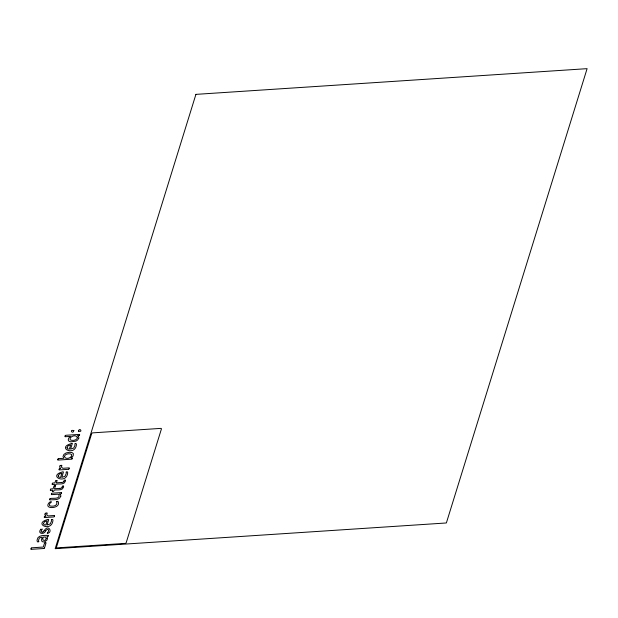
<?xml version="1.0" encoding="UTF-8"?>
<svg xmlns="http://www.w3.org/2000/svg" width="618" height="618" viewBox="0 0 618 618"><rect width="100%" height="100%" fill="white"/><g stroke="black" fill="none" stroke-linecap="round" stroke-linejoin="round"><path stroke-width="0.93" d="M51.348 519.777L51.448 520.503A7.346 4.921 -28.5 0 1 51.472 521.167L50.236 523.909L47.045 525.014L48.629 519.9A0.788 0.533 -28.5 0 0 48.575 519.522A0.873 0.587 -28.5 0 0 48.05 519.414C32.453 523.446 51.51 532.693 52.909 520.719A6.412 4.303 -28.5 0 0 52.847 519.808A1.058 0.711 -28.5 0 0 52.793 519.614M38.841 541.538L38.648 540.858A7.092 4.759 -28.5 0 1 38.548 540.078L39.513 537.861L42.178 537.181L41.553 539.607L41.792 541.19L42.959 541.932L44.952 541.716L47.115 539.869L47.571 538.069L46.875 536.679L47.81 536.625M74.848 443.909L74.956 444.636A7.346 4.921 -28.5 0 1 74.971 445.3L73.735 448.042L70.545 449.147L72.128 444.033A0.788 0.533 -28.5 0 0 72.074 443.654M66.095 472.16L66.203 472.886A7.346 4.921 -28.5 0 1 66.226 473.55L64.983 476.293L61.792 477.397L63.376 472.283A0.788 0.533 -28.5 0 0 63.33 471.905A0.873 0.587 -28.5 0 0 62.804 471.797C47.169 475.891 66.311 485.022 67.663 473.094A6.412 4.303 -28.5 0 0 67.601 472.183A1.058 0.711 -28.5 0 0 67.547 471.998M51.302 494.338L51.611 493.442M44.202 517.251L44.442 516.524M58.949 469.634L59.197 468.907M49.687 499.522L49.842 499.02M45.044 514.161C44.071 515.033 47.756 516.857 44.813 516.262M61.576 493.164L61.53 493.303A0.973 0.649 -28.5 0 1 61.398 493.62M79.583 435.018L79.614 434.925A1.012 0.68 -28.5 0 0 79.652 434.717M52.321 491.325L52.646 490.259L50.444 490.406M53.712 486.822L53.094 488.823L50.892 488.962M54.152 485.4L54.484 484.334L52.275 484.481M55.543 480.904L54.925 482.897L52.723 483.044M55.133 486.729L54.508 488.73L59.815 488.375M55.566 485.315L55.898 484.242C58.308 483.454 64.187 485.2 65.323 481.391A4.226 2.835 -28.5 0 0 65.415 480.989L65.423 480.248M56.964 480.812L56.346 482.805L61.653 482.457M44.535 543.037L43.291 547.046L31.572 547.818M44.511 547.919L46.056 542.944M65.091 435.999L65.075 436.045A1.244 0.834 -28.5 0 0 64.99 436.439M60.641 496.509C59.212 500.789 52.901 499.336 49.857 499.97M78.648 438.371L77.713 439.946L75.983 441.121L70.846 441.862L68.953 441.229L68.219 439.892L68.76 438.038L70.529 436.385L65.184 436.741M45.06 514.114L45.137 513.906A3.26 2.186 -28.5 0 1 45.292 513.597L45.346 513.504M57.899 459.213L57.806 459.514A1.027 0.688 -28.5 0 0 57.752 459.8M51.271 502.048L50.545 502.72A3.77 2.526 -28.5 0 0 49.386 504.543A2.542 1.707 -28.5 0 0 50.29 505.964C52.615 506.582 56.972 506.088 56.972 502.921A4.913 3.291 -28.5 0 0 56.74 502.264L56.377 501.677M60.093 465.887L60.039 465.98A3.26 2.186 -28.5 0 0 59.892 466.281C58.594 467.162 62.426 469.247 59.56 468.645M42.395 529.085L42.248 529.247A3.808 2.549 -28.5 0 0 41.962 529.556L41.908 529.611A5.531 3.708 -28.5 0 0 41.506 530.167L41.159 531.967L42.804 532.083M61.87 465.671L61.398 467.077L62.851 468.29L69.085 467.88M47.13 513.272L46.636 514.663L48.096 515.914L54.338 515.505M44.002 530.939C48.428 523.361 53.31 532.639 47.254 533.427M45.67 530.823C44.357 535.219 36.925 533.604 40.773 529.34M47.339 532.816C49.007 531.75 49.17 528.32 46.844 529.688A3.515 2.356 -28.5 0 0 45.74 530.785M49.726 502.071C41.669 510.02 61.993 508.977 58.053 501.453M56.663 501.391L57.59 501.298M38.424 541.878C37.574 542.334 36.771 541.275 37.165 539.761C37.721 534.701 44.936 535.458 48.189 535.373M64.342 480.062L65.253 480.055M62.503 485.987L63.422 485.972M75.203 443.639L75.705 443.585M66.45 471.889L66.953 471.835M51.703 519.506L52.206 519.452M50.421 501.793L51.24 501.839M60.796 465.369L61.73 465.323M46.049 512.986L46.983 512.94M65.632 435.296L79.467 434.392M77.791 435.744L79.058 435.659M58.393 458.641L63.87 458.286L63.005 456.486L63.909 454.392L66.111 452.924L69.301 452.291L72.012 452.561L73.364 453.62L73.14 455.93L71 457.977L72.175 457.899M57.953 460.078L71.788 459.174M59.158 469.943L68.637 469.325M51.958 493.203L61.437 492.577M59.776 493.96L61.035 493.882M51.51 494.639L58.138 494.207A8.374 5.616 -28.5 0 1 59.112 495.25C59.892 499.56 51.982 497.799 50.305 498.533M44.411 517.56L53.89 516.942M31.101 549.34L43.608 548.521M63.584 486.173L63.584 486.891A4.226 2.835 -28.5 0 1 63.484 487.308C62.325 491.125 56.532 489.356 54.067 490.167L53.735 491.233A0.95 0.633 -28.5 0 1 52.615 491.526M64.033 480.657L64.04 480.85A1.985 1.329 -28.5 0 1 63.978 481.237M62.202 486.582L62.209 486.768A1.985 1.329 -28.5 0 1 62.14 487.154M79.506 435.057A1.081 0.726 -28.5 0 1 79.428 435.381M77.729 435.806A5.477 3.669 -28.5 0 1 78.826 438.34M65.191 435.968A1.221 0.819 -28.5 0 1 65.292 435.551M72.105 443.639A0.873 0.587 -28.5 0 0 71.549 443.546C55.952 447.579 75.017 456.826 76.408 444.852A6.412 4.303 -28.5 0 0 76.346 443.933A1.058 0.711 -28.5 0 0 76.292 443.747M72.36 458.239A1.058 0.711 -28.5 0 1 72.252 458.463M72.229 458.602A1.051 0.703 -28.5 0 1 72.159 458.904M57.976 459.189A0.966 0.649 -28.5 0 1 58.053 458.888M69.27 468.166A1.004 0.672 -28.5 0 1 69.162 468.421M69.061 468.753A1.02 0.68 -28.5 0 1 68.969 469.101M60 465.872A1.128 0.757 -28.5 0 1 60.247 465.547M55.496 485.269A0.95 0.633 -28.5 0 1 54.446 485.601M52.09 484.203A0.989 0.664 -28.5 0 1 52.198 483.948M52.314 483.593A0.919 0.618 -28.5 0 1 52.391 483.276M55.867 480.642A0.95 0.633 -28.5 0 1 56.284 480.634A0.966 0.649 -28.5 0 1 57.088 480.696M61.669 482.419A3.731 2.503 -28.5 0 0 63.214 482.156A1.29 0.865 -28.5 0 0 63.948 481.244M50.251 490.12A0.989 0.664 -28.5 0 1 50.367 489.873M50.475 489.51A0.919 0.618 -28.5 0 1 50.56 489.201M54.036 486.559A0.95 0.633 -28.5 0 1 54.454 486.551A0.966 0.649 -28.5 0 1 55.257 486.621M59.83 488.344A3.731 2.503 -28.5 0 0 61.383 488.073A1.29 0.865 -28.5 0 0 62.117 487.162M61.622 492.886A1.012 0.68 -28.5 0 1 61.514 493.125M59.699 494.037A5.238 3.515 -28.5 0 1 60.803 496.47M49.903 499.004A0.78 0.518 -28.5 0 1 49.973 498.757M54.523 515.783A1.004 0.672 -28.5 0 1 54.407 516.038M54.314 516.37A1.02 0.68 -28.5 0 1 54.222 516.718M45.245 513.496A1.128 0.757 -28.5 0 1 45.5 513.164M40.803 529.348A1.182 0.796 -28.5 0 1 41.097 529.031M43.971 530.932A3.646 2.441 -28.5 0 1 42.835 532.113M48.312 535.651A1.259 0.842 -28.5 0 1 48.003 536.439M45.438 542.743A0.973 0.657 -28.5 0 1 45.763 542.697M44.573 547.919A0.827 0.556 -28.5 0 1 43.6 548.537M30.908 549.07A1.383 0.927 -28.5 0 1 31.07 548.668M31.109 548.521A1.375 0.919 -28.5 0 1 31.24 548.042M44.867 542.766A0.973 0.657 -28.5 0 1 45.299 542.751M46.28 538.402C45.662 542.048 40.85 540.371 43.399 537.104L45.423 536.965L46.28 538.402M77.389 437.714C76.995 440.286 72.352 441.136 70.143 439.769C68.938 436.37 76.655 433.875 77.389 437.714M78.455 431.132C83.43 432.824 79.56 426.791 78.455 431.109M64.481 456.424C65.029 460.31 72.638 457.876 71.696 454.5C69.556 452.917 64.813 454.006 64.481 456.424M43.469 523.6L44.079 524.728L45.825 525.091L47.138 520.866L44.596 521.654L43.476 523.546M58.223 475.984L58.834 477.111L60.579 477.475L61.885 473.241L59.351 474.037L58.223 475.93M66.968 447.733L67.586 448.861L69.332 449.224L70.637 444.999L68.104 445.787L66.968 447.733M73.851 430.607C72.939 434.933 68.737 429.039 73.851 430.607M195.921 94.369L55.187 548.684L446.366 522.967L587.1 68.66L195.921 94.369M91.665 433.627L56.477 547.208A0.942 0.633 -28.5 0 0 57.111 547.865L125.145 543.392A0.942 0.633 -28.5 0 0 126.211 542.627L161.398 429.046A0.942 0.633 -28.5 0 0 160.765 428.39L92.731 432.863A0.942 0.633 -28.5 0 0 91.665 433.627"/></g></svg>
